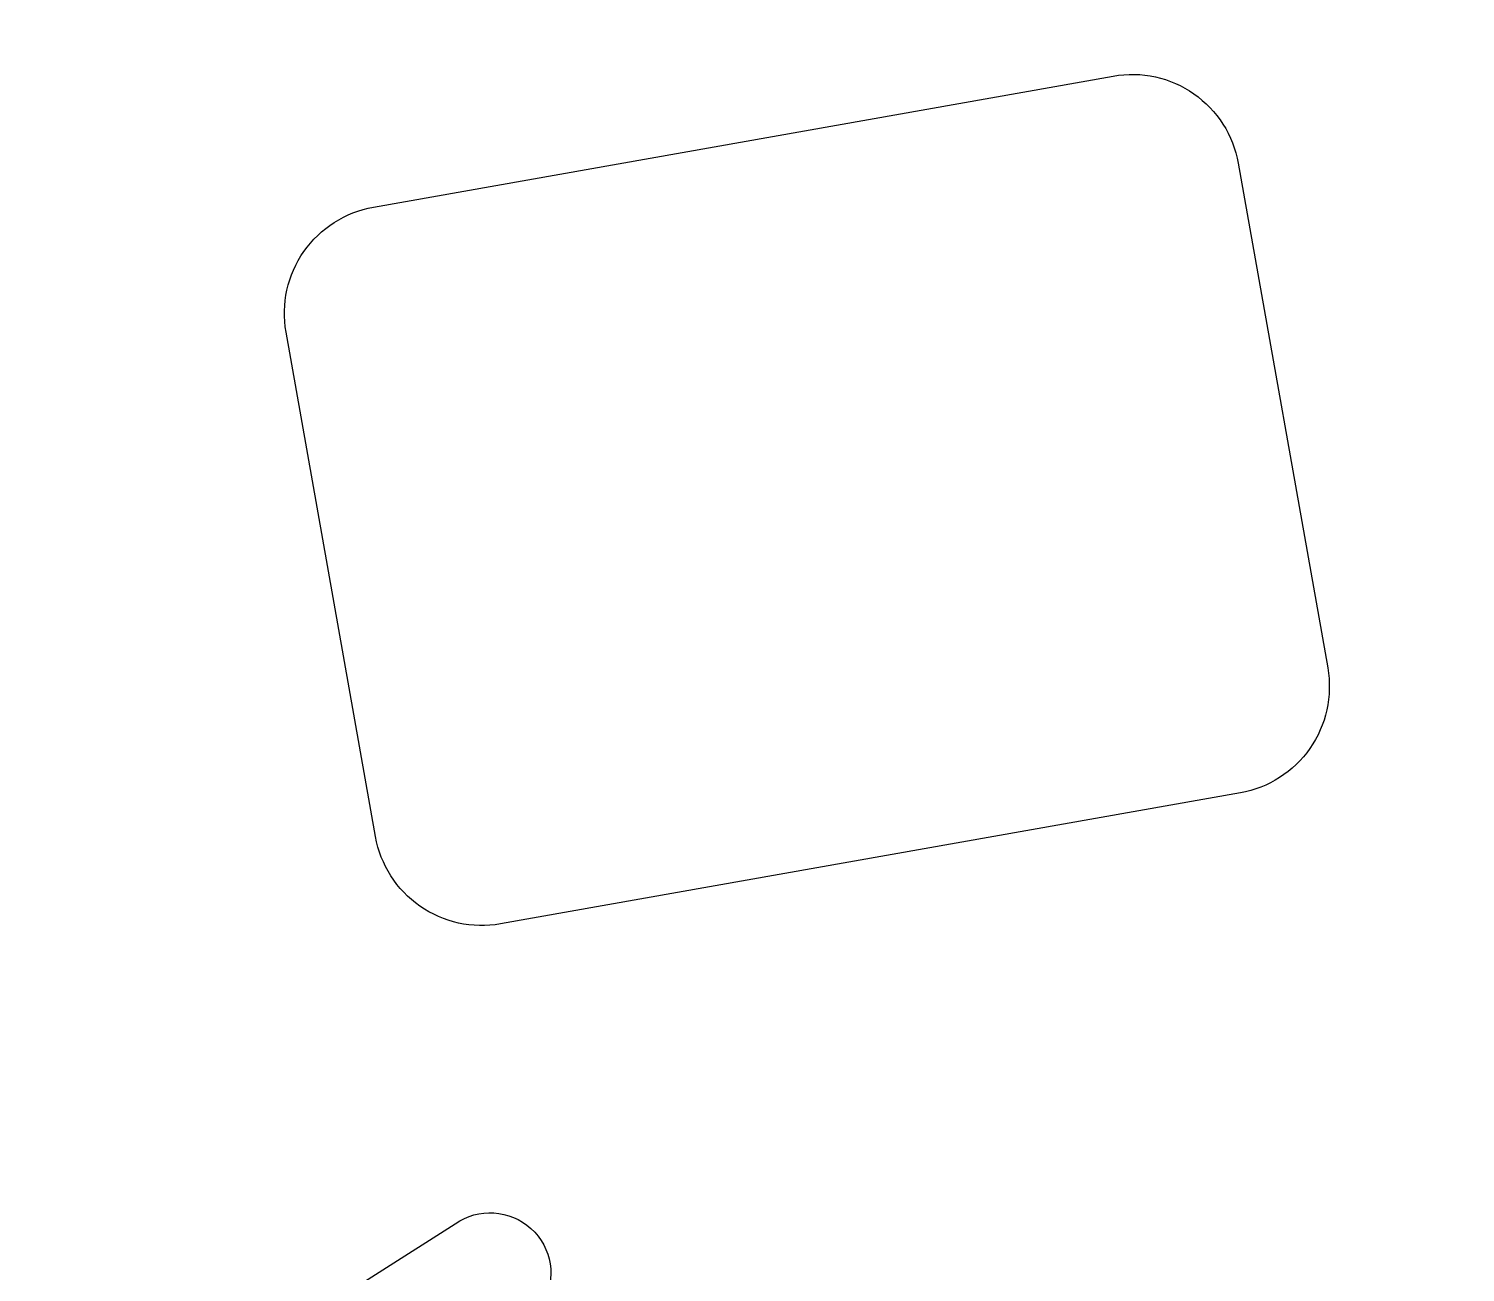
# Model space of a CAD drawing. Header units: millimetres. Extents: x -65527 to 8894748, y -37603 to 223697.
# Drawn here: x -29325.17 to -29317.95, y 101521.78 to 101528.02 of the extents above; entities that cross this region are included whole.
import ezdxf

# ---------------------------------------------------------------- set-up
doc = ezdxf.new("R2010")
doc.units = ezdxf.units.MM
doc.header["$LTSCALE"] = 10
doc.layers.add('Архитектура', color=251, linetype='Continuous')

msp = doc.modelspace()

# ---------------------------------------------------------------- linework, layer by layer
at = {"layer": 'Архитектура', "lineweight": 25, "transparency": 33554684}
msp.add_lwpolyline([(-29325.7573, 101520.6393), (-29325.0371, 101520.767, 0.109814), (-29324.9152, 101520.8176), (-29323.0233, 101522.0197, -0.800036), (-29322.5831, 101521.6198, -0.079083), (-29324.5825, 101519.2132, 0.348803), (-29324.7524, 101518.7451, 0.436125), (-29323.8808, 101518.604, 0.038423), (-29322.7013, 101519.8157, -0.086853), (-29321.0915, 101521.1651, -0.346763), (-29320.7173, 101521.1167), (-29320.1094, 101520.4815, 0.527877), (-29319.6138, 101520.5693), (-29319.2613, 101521.3748, -0.527877), (-29318.7657, 101521.4626), (-29318.1578, 101520.8274, 0.527877), (-29317.6622, 101520.9152), (-29317.3097, 101521.7207, -0.469739), (-29316.8573, 101521.8451), (-29315.3364, 101520.7624, 0.667984), (-29314.8616, 101521.0653), (-29316.4319, 101529.9251, 0.414214)], format="xyb", dxfattribs=at)
msp.add_lwpolyline([(-29325.7573, 101520.6393), (-29325.0371, 101520.767, 0.109814), (-29324.9152, 101520.8176), (-29323.0233, 101522.0197, -0.800036), (-29322.5831, 101521.6198, -0.079083), (-29324.5825, 101519.2132, 0.348803), (-29324.7524, 101518.7451, 0.436125), (-29323.8808, 101518.604, 0.038423), (-29322.7013, 101519.8157, -0.086853), (-29321.0915, 101521.1651, -0.346763), (-29320.7173, 101521.1167), (-29320.1094, 101520.4815, 0.527877), (-29319.6138, 101520.5693), (-29319.2613, 101521.3748, -0.527877), (-29318.7657, 101521.4626), (-29318.1578, 101520.8274, 0.527877), (-29317.6622, 101520.9152), (-29317.3097, 101521.7207, -0.469739), (-29316.8573, 101521.8451), (-29315.3364, 101520.7624, 0.667984), (-29314.8616, 101521.0653), (-29316.4319, 101529.9251, 0.414214)], format="xyb", dxfattribs=at)
msp.add_lwpolyline([(-29325.7573, 101520.6393), (-29325.0371, 101520.767, 0.109814), (-29324.9152, 101520.8176), (-29323.0233, 101522.0197, -0.800036), (-29322.5831, 101521.6198, -0.079083), (-29324.5825, 101519.2132, 0.348803), (-29324.7524, 101518.7451, 0.436125), (-29323.8808, 101518.604, 0.038423), (-29322.7013, 101519.8157, -0.086853), (-29321.0915, 101521.1651, -0.346763), (-29320.7173, 101521.1167), (-29320.1094, 101520.4815, 0.527877), (-29319.6138, 101520.5693), (-29319.2613, 101521.3748, -0.527877), (-29318.7657, 101521.4626), (-29318.1578, 101520.8274, 0.527877), (-29317.6622, 101520.9152), (-29317.3097, 101521.7207, -0.469739), (-29316.8573, 101521.8451), (-29315.3364, 101520.7624, 0.667984), (-29314.8616, 101521.0653), (-29316.4319, 101529.9251, 0.414214)], format="xyb", dxfattribs=at)
msp.add_lwpolyline([(-29325.7573, 101520.6393), (-29325.0371, 101520.767, 0.109814), (-29324.9152, 101520.8176), (-29323.0233, 101522.0197, -0.800036), (-29322.5831, 101521.6198, -0.079083), (-29324.5825, 101519.2132, 0.348803), (-29324.7524, 101518.7451, 0.436125), (-29323.8808, 101518.604, 0.038423), (-29322.7013, 101519.8157, -0.086853), (-29321.0915, 101521.1651, -0.346763), (-29320.7173, 101521.1167), (-29320.1094, 101520.4815, 0.527877), (-29319.6138, 101520.5693), (-29319.2613, 101521.3748, -0.527877), (-29318.7657, 101521.4626), (-29318.1578, 101520.8274, 0.527877), (-29317.6622, 101520.9152), (-29317.3097, 101521.7207, -0.469739), (-29316.8573, 101521.8451), (-29315.3364, 101520.7624, 0.667984), (-29314.8616, 101521.0653), (-29316.4319, 101529.9251, 0.414214)], format="xyb", dxfattribs=at)
msp.add_lwpolyline([(-29325.7573, 101520.6393), (-29325.0371, 101520.767, 0.109814), (-29324.9152, 101520.8176), (-29323.0233, 101522.0197, -0.800036), (-29322.5831, 101521.6198, -0.079083), (-29324.5825, 101519.2132, 0.348803), (-29324.7524, 101518.7451, 0.436125), (-29323.8808, 101518.604, 0.038423), (-29322.7013, 101519.8157, -0.086853), (-29321.0915, 101521.1651, -0.346763), (-29320.7173, 101521.1167), (-29320.1094, 101520.4815, 0.527877), (-29319.6138, 101520.5693), (-29319.2613, 101521.3748, -0.527877), (-29318.7657, 101521.4626), (-29318.1578, 101520.8274, 0.527877), (-29317.6622, 101520.9152), (-29317.3097, 101521.7207, -0.469739), (-29316.8573, 101521.8451), (-29315.3364, 101520.7624, 0.667984), (-29314.8616, 101521.0653), (-29316.4319, 101529.9251, 0.414214)], format="xyb", dxfattribs=at)
msp.add_lwpolyline([(-29325.7573, 101520.6393), (-29325.0371, 101520.767, 0.109814), (-29324.9152, 101520.8176), (-29323.0233, 101522.0197, -0.800036), (-29322.5831, 101521.6198, -0.079083), (-29324.5825, 101519.2132, 0.348803), (-29324.7524, 101518.7451, 0.436125), (-29323.8808, 101518.604, 0.038423), (-29322.7013, 101519.8157, -0.086853), (-29321.0915, 101521.1651, -0.346763), (-29320.7173, 101521.1167), (-29320.1094, 101520.4815, 0.527877), (-29319.6138, 101520.5693), (-29319.2613, 101521.3748, -0.527877), (-29318.7657, 101521.4626), (-29318.1578, 101520.8274, 0.527877), (-29317.6622, 101520.9152), (-29317.3097, 101521.7207, -0.469739), (-29316.8573, 101521.8451), (-29315.3364, 101520.7624, 0.667984), (-29314.8616, 101521.0653), (-29316.4319, 101529.9251, 0.414214)], format="xyb", dxfattribs=at)
msp.add_lwpolyline([(-29325.7573, 101520.6393), (-29325.0371, 101520.767, 0.109814), (-29324.9152, 101520.8176), (-29323.0233, 101522.0197, -0.800036), (-29322.5831, 101521.6198, -0.079083), (-29324.5825, 101519.2132, 0.348803), (-29324.7524, 101518.7451, 0.436125), (-29323.8808, 101518.604, 0.038423), (-29322.7013, 101519.8157, -0.086853), (-29321.0915, 101521.1651, -0.346763), (-29320.7173, 101521.1167), (-29320.1094, 101520.4815, 0.527877), (-29319.6138, 101520.5693), (-29319.2613, 101521.3748, -0.527877), (-29318.7657, 101521.4626), (-29318.1578, 101520.8274, 0.527877), (-29317.6622, 101520.9152), (-29317.3097, 101521.7207, -0.469739), (-29316.8573, 101521.8451), (-29315.3364, 101520.7624, 0.667984), (-29314.8616, 101521.0653), (-29316.4319, 101529.9251, 0.414214)], format="xyb", dxfattribs=at)
msp.add_lwpolyline([(-29325.7573, 101520.6393), (-29325.0371, 101520.767, 0.109814), (-29324.9152, 101520.8176), (-29323.0233, 101522.0197, -0.800036), (-29322.5831, 101521.6198, -0.079083), (-29324.5825, 101519.2132, 0.348803), (-29324.7524, 101518.7451, 0.436125), (-29323.8808, 101518.604, 0.038423), (-29322.7013, 101519.8157, -0.086853), (-29321.0915, 101521.1651, -0.346763), (-29320.7173, 101521.1167), (-29320.1094, 101520.4815, 0.527877), (-29319.6138, 101520.5693), (-29319.2613, 101521.3748, -0.527877), (-29318.7657, 101521.4626), (-29318.1578, 101520.8274, 0.527877), (-29317.6622, 101520.9152), (-29317.3097, 101521.7207, -0.469739), (-29316.8573, 101521.8451), (-29315.3364, 101520.7624, 0.667984), (-29314.8616, 101521.0653), (-29316.4319, 101529.9251, 0.414214)], format="xyb", dxfattribs=at)
msp.add_lwpolyline([(-29325.7573, 101520.6393), (-29325.0371, 101520.767, 0.109814), (-29324.9152, 101520.8176), (-29323.0233, 101522.0197, -0.800036), (-29322.5831, 101521.6198, -0.079083), (-29324.5825, 101519.2132, 0.348803), (-29324.7524, 101518.7451, 0.436125), (-29323.8808, 101518.604, 0.038423), (-29322.7013, 101519.8157, -0.086853), (-29321.0915, 101521.1651, -0.346763), (-29320.7173, 101521.1167), (-29320.1094, 101520.4815, 0.527877), (-29319.6138, 101520.5693), (-29319.2613, 101521.3748, -0.527877), (-29318.7657, 101521.4626), (-29318.1578, 101520.8274, 0.527877), (-29317.6622, 101520.9152), (-29317.3097, 101521.7207, -0.469739), (-29316.8573, 101521.8451), (-29315.3364, 101520.7624, 0.667984), (-29314.8616, 101521.0653), (-29316.4319, 101529.9251, 0.414214)], format="xyb", dxfattribs=at)
msp.add_lwpolyline([(-29325.7573, 101520.6393), (-29325.0371, 101520.767, 0.109814), (-29324.9152, 101520.8176), (-29323.0233, 101522.0197, -0.800036), (-29322.5831, 101521.6198, -0.079083), (-29324.5825, 101519.2132, 0.348803), (-29324.7524, 101518.7451, 0.436125), (-29323.8808, 101518.604, 0.038423), (-29322.7013, 101519.8157, -0.086853), (-29321.0915, 101521.1651, -0.346763), (-29320.7173, 101521.1167), (-29320.1094, 101520.4815, 0.527877), (-29319.6138, 101520.5693), (-29319.2613, 101521.3748, -0.527877), (-29318.7657, 101521.4626), (-29318.1578, 101520.8274, 0.527877), (-29317.6622, 101520.9152), (-29317.3097, 101521.7207, -0.469739), (-29316.8573, 101521.8451), (-29315.3364, 101520.7624, 0.667984), (-29314.8616, 101521.0653), (-29316.4319, 101529.9251, 0.414214)], format="xyb", dxfattribs=at)
msp.add_lwpolyline([(-29325.7573, 101520.6393), (-29325.0371, 101520.767, 0.109814), (-29324.9152, 101520.8176), (-29323.0233, 101522.0197, -0.800036), (-29322.5831, 101521.6198, -0.079083), (-29324.5825, 101519.2132, 0.348803), (-29324.7524, 101518.7451, 0.436125), (-29323.8808, 101518.604, 0.038423), (-29322.7013, 101519.8157, -0.086853), (-29321.0915, 101521.1651, -0.346763), (-29320.7173, 101521.1167), (-29320.1094, 101520.4815, 0.527877), (-29319.6138, 101520.5693), (-29319.2613, 101521.3748, -0.527877), (-29318.7657, 101521.4626), (-29318.1578, 101520.8274, 0.527877), (-29317.6622, 101520.9152), (-29317.3097, 101521.7207, -0.469739), (-29316.8573, 101521.8451), (-29315.3364, 101520.7624, 0.667984), (-29314.8616, 101521.0653), (-29316.4319, 101529.9251, 0.414214)], format="xyb", dxfattribs=at)
msp.add_lwpolyline([(-29325.7573, 101520.6393), (-29325.0371, 101520.767, 0.109814), (-29324.9152, 101520.8176), (-29323.0233, 101522.0197, -0.800036), (-29322.5831, 101521.6198, -0.079083), (-29324.5825, 101519.2132, 0.348803), (-29324.7524, 101518.7451, 0.436125), (-29323.8808, 101518.604, 0.038423), (-29322.7013, 101519.8157, -0.086853), (-29321.0915, 101521.1651, -0.346763), (-29320.7173, 101521.1167), (-29320.1094, 101520.4815, 0.527877), (-29319.6138, 101520.5693), (-29319.2613, 101521.3748, -0.527877), (-29318.7657, 101521.4626), (-29318.1578, 101520.8274, 0.527877), (-29317.6622, 101520.9152), (-29317.3097, 101521.7207, -0.469739), (-29316.8573, 101521.8451), (-29315.3364, 101520.7624, 0.667984), (-29314.8616, 101521.0653), (-29316.4319, 101529.9251, 0.414214)], format="xyb", dxfattribs=at)
msp.add_lwpolyline([(-29325.7573, 101520.6393), (-29325.0371, 101520.767, 0.109814), (-29324.9152, 101520.8176), (-29323.0233, 101522.0197, -0.800036), (-29322.5831, 101521.6198, -0.079083), (-29324.5825, 101519.2132, 0.348803), (-29324.7524, 101518.7451, 0.436125), (-29323.8808, 101518.604, 0.038423), (-29322.7013, 101519.8157, -0.086853), (-29321.0915, 101521.1651, -0.346763), (-29320.7173, 101521.1167), (-29320.1094, 101520.4815, 0.527877), (-29319.6138, 101520.5693), (-29319.2613, 101521.3748, -0.527877), (-29318.7657, 101521.4626), (-29318.1578, 101520.8274, 0.527877), (-29317.6622, 101520.9152), (-29317.3097, 101521.7207, -0.469739), (-29316.8573, 101521.8451), (-29315.3364, 101520.7624, 0.667984), (-29314.8616, 101521.0653), (-29316.4319, 101529.9251, 0.414214)], format="xyb", dxfattribs=at)
msp.add_lwpolyline([(-29325.7573, 101520.6393), (-29325.0371, 101520.767, 0.109814), (-29324.9152, 101520.8176), (-29323.0233, 101522.0197, -0.800036), (-29322.5831, 101521.6198, -0.079083), (-29324.5825, 101519.2132, 0.348803), (-29324.7524, 101518.7451, 0.436125), (-29323.8808, 101518.604, 0.038423), (-29322.7013, 101519.8157, -0.086853), (-29321.0915, 101521.1651, -0.346763), (-29320.7173, 101521.1167), (-29320.1094, 101520.4815, 0.527877), (-29319.6138, 101520.5693), (-29319.2613, 101521.3748, -0.527877), (-29318.7657, 101521.4626), (-29318.1578, 101520.8274, 0.527877), (-29317.6622, 101520.9152), (-29317.3097, 101521.7207, -0.469739), (-29316.8573, 101521.8451), (-29315.3364, 101520.7624, 0.667984), (-29314.8616, 101521.0653), (-29316.4319, 101529.9251, 0.414214)], format="xyb", dxfattribs=at)
msp.add_lwpolyline([(-29325.7573, 101520.6393), (-29325.0371, 101520.767, 0.109814), (-29324.9152, 101520.8176), (-29323.0233, 101522.0197, -0.800036), (-29322.5831, 101521.6198, -0.079083), (-29324.5825, 101519.2132, 0.348803), (-29324.7524, 101518.7451, 0.436125), (-29323.8808, 101518.604, 0.038423), (-29322.7013, 101519.8157, -0.086853), (-29321.0915, 101521.1651, -0.346763), (-29320.7173, 101521.1167), (-29320.1094, 101520.4815, 0.527877), (-29319.6138, 101520.5693), (-29319.2613, 101521.3748, -0.527877), (-29318.7657, 101521.4626), (-29318.1578, 101520.8274, 0.527877), (-29317.6622, 101520.9152), (-29317.3097, 101521.7207, -0.469739), (-29316.8573, 101521.8451), (-29315.3364, 101520.7624, 0.667984), (-29314.8616, 101521.0653), (-29316.4319, 101529.9251, 0.414214)], format="xyb", dxfattribs=at)
msp.add_lwpolyline([(-29325.7573, 101520.6393), (-29325.0371, 101520.767, 0.109814), (-29324.9152, 101520.8176), (-29323.0233, 101522.0197, -0.800036), (-29322.5831, 101521.6198, -0.079083), (-29324.5825, 101519.2132, 0.348803), (-29324.7524, 101518.7451, 0.436125), (-29323.8808, 101518.604, 0.038423), (-29322.7013, 101519.8157, -0.086853), (-29321.0915, 101521.1651, -0.346763), (-29320.7173, 101521.1167), (-29320.1094, 101520.4815, 0.527877), (-29319.6138, 101520.5693), (-29319.2613, 101521.3748, -0.527877), (-29318.7657, 101521.4626), (-29318.1578, 101520.8274, 0.527877), (-29317.6622, 101520.9152), (-29317.3097, 101521.7207, -0.469739), (-29316.8573, 101521.8451), (-29315.3364, 101520.7624, 0.667984), (-29314.8616, 101521.0653), (-29316.4319, 101529.9251, 0.414214)], format="xyb", dxfattribs=at)
msp.add_lwpolyline([(-29325.7573, 101520.6393), (-29325.0371, 101520.767, 0.109814), (-29324.9152, 101520.8176), (-29323.0233, 101522.0197, -0.800036), (-29322.5831, 101521.6198, -0.079083), (-29324.5825, 101519.2132, 0.348803), (-29324.7524, 101518.7451, 0.436125), (-29323.8808, 101518.604, 0.038423), (-29322.7013, 101519.8157, -0.086853), (-29321.0915, 101521.1651, -0.346763), (-29320.7173, 101521.1167), (-29320.1094, 101520.4815, 0.527877), (-29319.6138, 101520.5693), (-29319.2613, 101521.3748, -0.527877), (-29318.7657, 101521.4626), (-29318.1578, 101520.8274, 0.527877), (-29317.6622, 101520.9152), (-29317.3097, 101521.7207, -0.469739), (-29316.8573, 101521.8451), (-29315.3364, 101520.7624, 0.667984), (-29314.8616, 101521.0653), (-29316.4319, 101529.9251, 0.414214)], format="xyb", dxfattribs=at)
msp.add_lwpolyline([(-29325.7573, 101520.6393), (-29325.0371, 101520.767, 0.109814), (-29324.9152, 101520.8176), (-29323.0233, 101522.0197, -0.800036), (-29322.5831, 101521.6198, -0.079083), (-29324.5825, 101519.2132, 0.348803), (-29324.7524, 101518.7451, 0.436125), (-29323.8808, 101518.604, 0.038423), (-29322.7013, 101519.8157, -0.086853), (-29321.0915, 101521.1651, -0.346763), (-29320.7173, 101521.1167), (-29320.1094, 101520.4815, 0.527877), (-29319.6138, 101520.5693), (-29319.2613, 101521.3748, -0.527877), (-29318.7657, 101521.4626), (-29318.1578, 101520.8274, 0.527877), (-29317.6622, 101520.9152), (-29317.3097, 101521.7207, -0.469739), (-29316.8573, 101521.8451), (-29315.3364, 101520.7624, 0.667984), (-29314.8616, 101521.0653), (-29316.4319, 101529.9251, 0.414214)], format="xyb", dxfattribs=at)
msp.add_lwpolyline([(-29325.7573, 101520.6393), (-29325.0371, 101520.767, 0.109814), (-29324.9152, 101520.8176), (-29323.0233, 101522.0197, -0.800036), (-29322.5831, 101521.6198, -0.079083), (-29324.5825, 101519.2132, 0.348803), (-29324.7524, 101518.7451, 0.436125), (-29323.8808, 101518.604, 0.038423), (-29322.7013, 101519.8157, -0.086853), (-29321.0915, 101521.1651, -0.346763), (-29320.7173, 101521.1167), (-29320.1094, 101520.4815, 0.527877), (-29319.6138, 101520.5693), (-29319.2613, 101521.3748, -0.527877), (-29318.7657, 101521.4626), (-29318.1578, 101520.8274, 0.527877), (-29317.6622, 101520.9152), (-29317.3097, 101521.7207, -0.469739), (-29316.8573, 101521.8451), (-29315.3364, 101520.7624, 0.667984), (-29314.8616, 101521.0653), (-29316.4319, 101529.9251, 0.414214)], format="xyb", dxfattribs=at)
msp.add_lwpolyline([(-29325.7573, 101520.6393), (-29325.0371, 101520.767, 0.109814), (-29324.9152, 101520.8176), (-29323.0233, 101522.0197, -0.800036), (-29322.5831, 101521.6198, -0.079083), (-29324.5825, 101519.2132, 0.348803), (-29324.7524, 101518.7451, 0.436125), (-29323.8808, 101518.604, 0.038423), (-29322.7013, 101519.8157, -0.086853), (-29321.0915, 101521.1651, -0.346763), (-29320.7173, 101521.1167), (-29320.1094, 101520.4815, 0.527877), (-29319.6138, 101520.5693), (-29319.2613, 101521.3748, -0.527877), (-29318.7657, 101521.4626), (-29318.1578, 101520.8274, 0.527877), (-29317.6622, 101520.9152), (-29317.3097, 101521.7207, -0.469739), (-29316.8573, 101521.8451), (-29315.3364, 101520.7624, 0.667984), (-29314.8616, 101521.0653), (-29316.4319, 101529.9251, 0.414214)], format="xyb", dxfattribs=at)
msp.add_lwpolyline([(-29325.7573, 101520.6393), (-29325.0371, 101520.767, 0.109814), (-29324.9152, 101520.8176), (-29323.0233, 101522.0197, -0.800036), (-29322.5831, 101521.6198, -0.079083), (-29324.5825, 101519.2132, 0.348803), (-29324.7524, 101518.7451, 0.436125), (-29323.8808, 101518.604, 0.038423), (-29322.7013, 101519.8157, -0.086853), (-29321.0915, 101521.1651, -0.346763), (-29320.7173, 101521.1167), (-29320.1094, 101520.4815, 0.527877), (-29319.6138, 101520.5693), (-29319.2613, 101521.3748, -0.527877), (-29318.7657, 101521.4626), (-29318.1578, 101520.8274, 0.527877), (-29317.6622, 101520.9152), (-29317.3097, 101521.7207, -0.469739), (-29316.8573, 101521.8451), (-29315.3364, 101520.7624, 0.667984), (-29314.8616, 101521.0653), (-29316.4319, 101529.9251, 0.414214)], format="xyb", dxfattribs=at)
msp.add_lwpolyline([(-29325.7573, 101520.6393), (-29325.0371, 101520.767, 0.109814), (-29324.9152, 101520.8176), (-29323.0233, 101522.0197, -0.800036), (-29322.5831, 101521.6198, -0.079083), (-29324.5825, 101519.2132, 0.348803), (-29324.7524, 101518.7451, 0.436125), (-29323.8808, 101518.604, 0.038423), (-29322.7013, 101519.8157, -0.086853), (-29321.0915, 101521.1651, -0.346763), (-29320.7173, 101521.1167), (-29320.1094, 101520.4815, 0.527877), (-29319.6138, 101520.5693), (-29319.2613, 101521.3748, -0.527877), (-29318.7657, 101521.4626), (-29318.1578, 101520.8274, 0.527877), (-29317.6622, 101520.9152), (-29317.3097, 101521.7207, -0.469739), (-29316.8573, 101521.8451), (-29315.3364, 101520.7624, 0.667984), (-29314.8616, 101521.0653), (-29316.4319, 101529.9251, 0.414214)], format="xyb", dxfattribs=at)
msp.add_lwpolyline([(-29325.7573, 101520.6393), (-29325.0371, 101520.767, 0.109814), (-29324.9152, 101520.8176), (-29323.0233, 101522.0197, -0.800036), (-29322.5831, 101521.6198, -0.079083), (-29324.5825, 101519.2132, 0.348803), (-29324.7524, 101518.7451, 0.436125), (-29323.8808, 101518.604, 0.038423), (-29322.7013, 101519.8157, -0.086853), (-29321.0915, 101521.1651, -0.346763), (-29320.7173, 101521.1167), (-29320.1094, 101520.4815, 0.527877), (-29319.6138, 101520.5693), (-29319.2613, 101521.3748, -0.527877), (-29318.7657, 101521.4626), (-29318.1578, 101520.8274, 0.527877), (-29317.6622, 101520.9152), (-29317.3097, 101521.7207, -0.469739), (-29316.8573, 101521.8451), (-29315.3364, 101520.7624, 0.667984), (-29314.8616, 101521.0653), (-29316.4319, 101529.9251, 0.414214)], format="xyb", dxfattribs=at)
msp.add_lwpolyline([(-29325.7573, 101520.6393), (-29325.0371, 101520.767, 0.109814), (-29324.9152, 101520.8176), (-29323.0233, 101522.0197, -0.800036), (-29322.5831, 101521.6198, -0.079083), (-29324.5825, 101519.2132, 0.348803), (-29324.7524, 101518.7451, 0.436125), (-29323.8808, 101518.604, 0.038423), (-29322.7013, 101519.8157, -0.086853), (-29321.0915, 101521.1651, -0.346763), (-29320.7173, 101521.1167), (-29320.1094, 101520.4815, 0.527877), (-29319.6138, 101520.5693), (-29319.2613, 101521.3748, -0.527877), (-29318.7657, 101521.4626), (-29318.1578, 101520.8274, 0.527877), (-29317.6622, 101520.9152), (-29317.3097, 101521.7207, -0.469739), (-29316.8573, 101521.8451), (-29315.3364, 101520.7624, 0.667984), (-29314.8616, 101521.0653), (-29316.4319, 101529.9251, 0.414214)], format="xyb", dxfattribs=at)
msp.add_lwpolyline([(-29325.7573, 101520.6393), (-29325.0371, 101520.767, 0.109814), (-29324.9152, 101520.8176), (-29323.0233, 101522.0197, -0.800036), (-29322.5831, 101521.6198, -0.079083), (-29324.5825, 101519.2132, 0.348803), (-29324.7524, 101518.7451, 0.436125), (-29323.8808, 101518.604, 0.038423), (-29322.7013, 101519.8157, -0.086853), (-29321.0915, 101521.1651, -0.346763), (-29320.7173, 101521.1167), (-29320.1094, 101520.4815, 0.527877), (-29319.6138, 101520.5693), (-29319.2613, 101521.3748, -0.527877), (-29318.7657, 101521.4626), (-29318.1578, 101520.8274, 0.527877), (-29317.6622, 101520.9152), (-29317.3097, 101521.7207, -0.469739), (-29316.8573, 101521.8451), (-29315.3364, 101520.7624, 0.667984), (-29314.8616, 101521.0653), (-29316.4319, 101529.9251, 0.414214)], format="xyb", dxfattribs=at)
msp.add_lwpolyline([(-29325.7573, 101520.6393), (-29325.0371, 101520.767, 0.109814), (-29324.9152, 101520.8176), (-29323.0233, 101522.0197, -0.800036), (-29322.5831, 101521.6198, -0.079083), (-29324.5825, 101519.2132, 0.348803), (-29324.7524, 101518.7451, 0.436125), (-29323.8808, 101518.604, 0.038423), (-29322.7013, 101519.8157, -0.086853), (-29321.0915, 101521.1651, -0.346763), (-29320.7173, 101521.1167), (-29320.1094, 101520.4815, 0.527877), (-29319.6138, 101520.5693), (-29319.2613, 101521.3748, -0.527877), (-29318.7657, 101521.4626), (-29318.1578, 101520.8274, 0.527877), (-29317.6622, 101520.9152), (-29317.3097, 101521.7207, -0.469739), (-29316.8573, 101521.8451), (-29315.3364, 101520.7624, 0.667984), (-29314.8616, 101521.0653), (-29316.4319, 101529.9251, 0.414214)], format="xyb", dxfattribs=at)
msp.add_lwpolyline([(-29325.7573, 101520.6393), (-29325.0371, 101520.767, 0.109814), (-29324.9152, 101520.8176), (-29323.0233, 101522.0197, -0.800036), (-29322.5831, 101521.6198, -0.079083), (-29324.5825, 101519.2132, 0.348803), (-29324.7524, 101518.7451, 0.436125), (-29323.8808, 101518.604, 0.038423), (-29322.7013, 101519.8157, -0.086853), (-29321.0915, 101521.1651, -0.346763), (-29320.7173, 101521.1167), (-29320.1094, 101520.4815, 0.527877), (-29319.6138, 101520.5693), (-29319.2613, 101521.3748, -0.527877), (-29318.7657, 101521.4626), (-29318.1578, 101520.8274, 0.527877), (-29317.6622, 101520.9152), (-29317.3097, 101521.7207, -0.469739), (-29316.8573, 101521.8451), (-29315.3364, 101520.7624, 0.667984), (-29314.8616, 101521.0653), (-29316.4319, 101529.9251, 0.414214)], format="xyb", dxfattribs=at)
msp.add_lwpolyline([(-29325.7573, 101520.6393), (-29325.0371, 101520.767, 0.109814), (-29324.9152, 101520.8176), (-29323.0233, 101522.0197, -0.800036), (-29322.5831, 101521.6198, -0.079083), (-29324.5825, 101519.2132, 0.348803), (-29324.7524, 101518.7451, 0.436125), (-29323.8808, 101518.604, 0.038423), (-29322.7013, 101519.8157, -0.086853), (-29321.0915, 101521.1651, -0.346763), (-29320.7173, 101521.1167), (-29320.1094, 101520.4815, 0.527877), (-29319.6138, 101520.5693), (-29319.2613, 101521.3748, -0.527877), (-29318.7657, 101521.4626), (-29318.1578, 101520.8274, 0.527877), (-29317.6622, 101520.9152), (-29317.3097, 101521.7207, -0.469739), (-29316.8573, 101521.8451), (-29315.3364, 101520.7624, 0.667984), (-29314.8616, 101521.0653), (-29316.4319, 101529.9251, 0.414214)], format="xyb", dxfattribs=at)
msp.add_lwpolyline([(-29325.7573, 101520.6393), (-29325.0371, 101520.767, 0.109814), (-29324.9152, 101520.8176), (-29323.0233, 101522.0197, -0.800036), (-29322.5831, 101521.6198, -0.079083), (-29324.5825, 101519.2132, 0.348803), (-29324.7524, 101518.7451, 0.436125), (-29323.8808, 101518.604, 0.038423), (-29322.7013, 101519.8157, -0.086853), (-29321.0915, 101521.1651, -0.346763), (-29320.7173, 101521.1167), (-29320.1094, 101520.4815, 0.527877), (-29319.6138, 101520.5693), (-29319.2613, 101521.3748, -0.527877), (-29318.7657, 101521.4626), (-29318.1578, 101520.8274, 0.527877), (-29317.6622, 101520.9152), (-29317.3097, 101521.7207, -0.469739), (-29316.8573, 101521.8451), (-29315.3364, 101520.7624, 0.667984), (-29314.8616, 101521.0653), (-29316.4319, 101529.9251, 0.414214)], format="xyb", dxfattribs=at)
msp.add_lwpolyline([(-29325.7573, 101520.6393), (-29325.0371, 101520.767, 0.109814), (-29324.9152, 101520.8176), (-29323.0233, 101522.0197, -0.800036), (-29322.5831, 101521.6198, -0.079083), (-29324.5825, 101519.2132, 0.348803), (-29324.7524, 101518.7451, 0.436125), (-29323.8808, 101518.604, 0.038423), (-29322.7013, 101519.8157, -0.086853), (-29321.0915, 101521.1651, -0.346763), (-29320.7173, 101521.1167), (-29320.1094, 101520.4815, 0.527877), (-29319.6138, 101520.5693), (-29319.2613, 101521.3748, -0.527877), (-29318.7657, 101521.4626), (-29318.1578, 101520.8274, 0.527877), (-29317.6622, 101520.9152), (-29317.3097, 101521.7207, -0.469739), (-29316.8573, 101521.8451), (-29315.3364, 101520.7624, 0.667984), (-29314.8616, 101521.0653), (-29316.4319, 101529.9251, 0.414214)], format="xyb", dxfattribs=at)
msp.add_lwpolyline([(-29325.7573, 101520.6393), (-29325.0371, 101520.767, 0.109814), (-29324.9152, 101520.8176), (-29323.0233, 101522.0197, -0.800036), (-29322.5831, 101521.6198, -0.079083), (-29324.5825, 101519.2132, 0.348803), (-29324.7524, 101518.7451, 0.436125), (-29323.8808, 101518.604, 0.038423), (-29322.7013, 101519.8157, -0.086853), (-29321.0915, 101521.1651, -0.346763), (-29320.7173, 101521.1167), (-29320.1094, 101520.4815, 0.527877), (-29319.6138, 101520.5693), (-29319.2613, 101521.3748, -0.527877), (-29318.7657, 101521.4626), (-29318.1578, 101520.8274, 0.527877), (-29317.6622, 101520.9152), (-29317.3097, 101521.7207, -0.469739), (-29316.8573, 101521.8451), (-29315.3364, 101520.7624, 0.667984), (-29314.8616, 101521.0653), (-29316.4319, 101529.9251, 0.414214)], format="xyb", dxfattribs=at)
msp.add_lwpolyline([(-29325.7573, 101520.6393), (-29325.0371, 101520.767, 0.109814), (-29324.9152, 101520.8176), (-29323.0233, 101522.0197, -0.800036), (-29322.5831, 101521.6198, -0.079083), (-29324.5825, 101519.2132, 0.348803), (-29324.7524, 101518.7451, 0.436125), (-29323.8808, 101518.604, 0.038423), (-29322.7013, 101519.8157, -0.086853), (-29321.0915, 101521.1651, -0.346763), (-29320.7173, 101521.1167), (-29320.1094, 101520.4815, 0.527877), (-29319.6138, 101520.5693), (-29319.2613, 101521.3748, -0.527877), (-29318.7657, 101521.4626), (-29318.1578, 101520.8274, 0.527877), (-29317.6622, 101520.9152), (-29317.3097, 101521.7207, -0.469739), (-29316.8573, 101521.8451), (-29315.3364, 101520.7624, 0.667984), (-29314.8616, 101521.0653), (-29316.4319, 101529.9251, 0.414214)], format="xyb", dxfattribs=at)
msp.add_lwpolyline([(-29325.7573, 101520.6393), (-29325.0371, 101520.767, 0.109814), (-29324.9152, 101520.8176), (-29323.0233, 101522.0197, -0.800036), (-29322.5831, 101521.6198, -0.079083), (-29324.5825, 101519.2132, 0.348803), (-29324.7524, 101518.7451, 0.436125), (-29323.8808, 101518.604, 0.038423), (-29322.7013, 101519.8157, -0.086853), (-29321.0915, 101521.1651, -0.346763), (-29320.7173, 101521.1167), (-29320.1094, 101520.4815, 0.527877), (-29319.6138, 101520.5693), (-29319.2613, 101521.3748, -0.527877), (-29318.7657, 101521.4626), (-29318.1578, 101520.8274, 0.527877), (-29317.6622, 101520.9152), (-29317.3097, 101521.7207, -0.469739), (-29316.8573, 101521.8451), (-29315.3364, 101520.7624, 0.667984), (-29314.8616, 101521.0653), (-29316.4319, 101529.9251, 0.414214)], format="xyb", dxfattribs=at)
msp.add_lwpolyline([(-29325.7573, 101520.6393), (-29325.0371, 101520.767, 0.109814), (-29324.9152, 101520.8176), (-29323.0233, 101522.0197, -0.800036), (-29322.5831, 101521.6198, -0.079083), (-29324.5825, 101519.2132, 0.348803), (-29324.7524, 101518.7451, 0.436125), (-29323.8808, 101518.604, 0.038423), (-29322.7013, 101519.8157, -0.086853), (-29321.0915, 101521.1651, -0.346763), (-29320.7173, 101521.1167), (-29320.1094, 101520.4815, 0.527877), (-29319.6138, 101520.5693), (-29319.2613, 101521.3748, -0.527877), (-29318.7657, 101521.4626), (-29318.1578, 101520.8274, 0.527877), (-29317.6622, 101520.9152), (-29317.3097, 101521.7207, -0.469739), (-29316.8573, 101521.8451), (-29315.3364, 101520.7624, 0.667984), (-29314.8616, 101521.0653), (-29316.4319, 101529.9251, 0.414214)], format="xyb", dxfattribs=at)
msp.add_lwpolyline([(-29325.7573, 101520.6393), (-29325.0371, 101520.767, 0.109814), (-29324.9152, 101520.8176), (-29323.0233, 101522.0197, -0.800036), (-29322.5831, 101521.6198, -0.079083), (-29324.5825, 101519.2132, 0.348803), (-29324.7524, 101518.7451, 0.436125), (-29323.8808, 101518.604, 0.038423), (-29322.7013, 101519.8157, -0.086853), (-29321.0915, 101521.1651, -0.346763), (-29320.7173, 101521.1167), (-29320.1094, 101520.4815, 0.527877), (-29319.6138, 101520.5693), (-29319.2613, 101521.3748, -0.527877), (-29318.7657, 101521.4626), (-29318.1578, 101520.8274, 0.527877), (-29317.6622, 101520.9152), (-29317.3097, 101521.7207, -0.469739), (-29316.8573, 101521.8451), (-29315.3364, 101520.7624, 0.667984), (-29314.8616, 101521.0653), (-29316.4319, 101529.9251, 0.414214)], format="xyb", dxfattribs=at)
msp.add_lwpolyline([(-29325.7573, 101520.6393), (-29325.0371, 101520.767, 0.109814), (-29324.9152, 101520.8176), (-29323.0233, 101522.0197, -0.800036), (-29322.5831, 101521.6198, -0.079083), (-29324.5825, 101519.2132, 0.348803), (-29324.7524, 101518.7451, 0.436125), (-29323.8808, 101518.604, 0.038423), (-29322.7013, 101519.8157, -0.086853), (-29321.0915, 101521.1651, -0.346763), (-29320.7173, 101521.1167), (-29320.1094, 101520.4815, 0.527877), (-29319.6138, 101520.5693), (-29319.2613, 101521.3748, -0.527877), (-29318.7657, 101521.4626), (-29318.1578, 101520.8274, 0.527877), (-29317.6622, 101520.9152), (-29317.3097, 101521.7207, -0.469739), (-29316.8573, 101521.8451), (-29315.3364, 101520.7624, 0.667984), (-29314.8616, 101521.0653), (-29316.4319, 101529.9251, 0.414214)], format="xyb", dxfattribs=at)
msp.add_lwpolyline([(-29325.7573, 101520.6393), (-29325.0371, 101520.767, 0.109814), (-29324.9152, 101520.8176), (-29323.0233, 101522.0197, -0.800036), (-29322.5831, 101521.6198, -0.079083), (-29324.5825, 101519.2132, 0.348803), (-29324.7524, 101518.7451, 0.436125), (-29323.8808, 101518.604, 0.038423), (-29322.7013, 101519.8157, -0.086853), (-29321.0915, 101521.1651, -0.346763), (-29320.7173, 101521.1167), (-29320.1094, 101520.4815, 0.527877), (-29319.6138, 101520.5693), (-29319.2613, 101521.3748, -0.527877), (-29318.7657, 101521.4626), (-29318.1578, 101520.8274, 0.527877), (-29317.6622, 101520.9152), (-29317.3097, 101521.7207, -0.469739), (-29316.8573, 101521.8451), (-29315.3364, 101520.7624, 0.667984), (-29314.8616, 101521.0653), (-29316.4319, 101529.9251, 0.414214)], format="xyb", dxfattribs=at)
msp.add_lwpolyline([(-29325.7573, 101520.6393), (-29325.0371, 101520.767, 0.109814), (-29324.9152, 101520.8176), (-29323.0233, 101522.0197, -0.800036), (-29322.5831, 101521.6198, -0.079083), (-29324.5825, 101519.2132, 0.348803), (-29324.7524, 101518.7451, 0.436125), (-29323.8808, 101518.604, 0.038423), (-29322.7013, 101519.8157, -0.086853), (-29321.0915, 101521.1651, -0.346763), (-29320.7173, 101521.1167), (-29320.1094, 101520.4815, 0.527877), (-29319.6138, 101520.5693), (-29319.2613, 101521.3748, -0.527877), (-29318.7657, 101521.4626), (-29318.1578, 101520.8274, 0.527877), (-29317.6622, 101520.9152), (-29317.3097, 101521.7207, -0.469739), (-29316.8573, 101521.8451), (-29315.3364, 101520.7624, 0.667984), (-29314.8616, 101521.0653), (-29316.4319, 101529.9251, 0.414214)], format="xyb", dxfattribs=at)
msp.add_lwpolyline([(-29325.7573, 101520.6393), (-29325.0371, 101520.767, 0.109814), (-29324.9152, 101520.8176), (-29323.0233, 101522.0197, -0.800036), (-29322.5831, 101521.6198, -0.079083), (-29324.5825, 101519.2132, 0.348803), (-29324.7524, 101518.7451, 0.436125), (-29323.8808, 101518.604, 0.038423), (-29322.7013, 101519.8157, -0.086853), (-29321.0915, 101521.1651, -0.346763), (-29320.7173, 101521.1167), (-29320.1094, 101520.4815, 0.527877), (-29319.6138, 101520.5693), (-29319.2613, 101521.3748, -0.527877), (-29318.7657, 101521.4626), (-29318.1578, 101520.8274, 0.527877), (-29317.6622, 101520.9152), (-29317.3097, 101521.7207, -0.469739), (-29316.8573, 101521.8451), (-29315.3364, 101520.7624, 0.667984), (-29314.8616, 101521.0653), (-29316.4319, 101529.9251, 0.414214)], format="xyb", dxfattribs=at)
msp.add_lwpolyline([(-29325.7573, 101520.6393), (-29325.0371, 101520.767, 0.109814), (-29324.9152, 101520.8176), (-29323.0233, 101522.0197, -0.800036), (-29322.5831, 101521.6198, -0.079083), (-29324.5825, 101519.2132, 0.348803), (-29324.7524, 101518.7451, 0.436125), (-29323.8808, 101518.604, 0.038423), (-29322.7013, 101519.8157, -0.086853), (-29321.0915, 101521.1651, -0.346763), (-29320.7173, 101521.1167), (-29320.1094, 101520.4815, 0.527877), (-29319.6138, 101520.5693), (-29319.2613, 101521.3748, -0.527877), (-29318.7657, 101521.4626), (-29318.1578, 101520.8274, 0.527877), (-29317.6622, 101520.9152), (-29317.3097, 101521.7207, -0.469739), (-29316.8573, 101521.8451), (-29315.3364, 101520.7624, 0.667984), (-29314.8616, 101521.0653), (-29316.4319, 101529.9251, 0.414214)], format="xyb", dxfattribs=at)
msp.add_lwpolyline([(-29325.7573, 101520.6393), (-29325.0371, 101520.767, 0.109814), (-29324.9152, 101520.8176), (-29323.0233, 101522.0197, -0.800036), (-29322.5831, 101521.6198, -0.079083), (-29324.5825, 101519.2132, 0.348803), (-29324.7524, 101518.7451, 0.436125), (-29323.8808, 101518.604, 0.038423), (-29322.7013, 101519.8157, -0.086853), (-29321.0915, 101521.1651, -0.346763), (-29320.7173, 101521.1167), (-29320.1094, 101520.4815, 0.527877), (-29319.6138, 101520.5693), (-29319.2613, 101521.3748, -0.527877), (-29318.7657, 101521.4626), (-29318.1578, 101520.8274, 0.527877), (-29317.6622, 101520.9152), (-29317.3097, 101521.7207, -0.469739), (-29316.8573, 101521.8451), (-29315.3364, 101520.7624, 0.667984), (-29314.8616, 101521.0653), (-29316.4319, 101529.9251, 0.414214)], format="xyb", dxfattribs=at)
msp.add_lwpolyline([(-29325.7573, 101520.6393), (-29325.0371, 101520.767, 0.109814), (-29324.9152, 101520.8176), (-29323.0233, 101522.0197, -0.800036), (-29322.5831, 101521.6198, -0.079083), (-29324.5825, 101519.2132, 0.348803), (-29324.7524, 101518.7451, 0.436125), (-29323.8808, 101518.604, 0.038423), (-29322.7013, 101519.8157, -0.086853), (-29321.0915, 101521.1651, -0.346763), (-29320.7173, 101521.1167), (-29320.1094, 101520.4815, 0.527877), (-29319.6138, 101520.5693), (-29319.2613, 101521.3748, -0.527877), (-29318.7657, 101521.4626), (-29318.1578, 101520.8274, 0.527877), (-29317.6622, 101520.9152), (-29317.3097, 101521.7207, -0.469739), (-29316.8573, 101521.8451), (-29315.3364, 101520.7624, 0.667984), (-29314.8616, 101521.0653), (-29316.4319, 101529.9251, 0.414214)], format="xyb", dxfattribs=at)
msp.add_lwpolyline([(-29325.7573, 101520.6393), (-29325.0371, 101520.767, 0.109814), (-29324.9152, 101520.8176), (-29323.0233, 101522.0197, -0.800036), (-29322.5831, 101521.6198, -0.079083), (-29324.5825, 101519.2132, 0.348803), (-29324.7524, 101518.7451, 0.436125), (-29323.8808, 101518.604, 0.038423), (-29322.7013, 101519.8157, -0.086853), (-29321.0915, 101521.1651, -0.346763), (-29320.7173, 101521.1167), (-29320.1094, 101520.4815, 0.527877), (-29319.6138, 101520.5693), (-29319.2613, 101521.3748, -0.527877), (-29318.7657, 101521.4626), (-29318.1578, 101520.8274, 0.527877), (-29317.6622, 101520.9152), (-29317.3097, 101521.7207, -0.469739), (-29316.8573, 101521.8451), (-29315.3364, 101520.7624, 0.667984), (-29314.8616, 101521.0653), (-29316.4319, 101529.9251, 0.414214)], format="xyb", dxfattribs=at)
msp.add_lwpolyline([(-29325.7573, 101520.6393), (-29325.0371, 101520.767, 0.109814), (-29324.9152, 101520.8176), (-29323.0233, 101522.0197, -0.800036), (-29322.5831, 101521.6198, -0.079083), (-29324.5825, 101519.2132, 0.348803), (-29324.7524, 101518.7451, 0.436125), (-29323.8808, 101518.604, 0.038423), (-29322.7013, 101519.8157, -0.086853), (-29321.0915, 101521.1651, -0.346763), (-29320.7173, 101521.1167), (-29320.1094, 101520.4815, 0.527877), (-29319.6138, 101520.5693), (-29319.2613, 101521.3748, -0.527877), (-29318.7657, 101521.4626), (-29318.1578, 101520.8274, 0.527877), (-29317.6622, 101520.9152), (-29317.3097, 101521.7207, -0.469739), (-29316.8573, 101521.8451), (-29315.3364, 101520.7624, 0.667984), (-29314.8616, 101521.0653), (-29316.4319, 101529.9251, 0.414214)], format="xyb", dxfattribs=at)
msp.add_lwpolyline([(-29325.7573, 101520.6393), (-29325.0371, 101520.767, 0.109814), (-29324.9152, 101520.8176), (-29323.0233, 101522.0197, -0.800036), (-29322.5831, 101521.6198, -0.079083), (-29324.5825, 101519.2132, 0.348803), (-29324.7524, 101518.7451, 0.436125), (-29323.8808, 101518.604, 0.038423), (-29322.7013, 101519.8157, -0.086853), (-29321.0915, 101521.1651, -0.346763), (-29320.7173, 101521.1167), (-29320.1094, 101520.4815, 0.527877), (-29319.6138, 101520.5693), (-29319.2613, 101521.3748, -0.527877), (-29318.7657, 101521.4626), (-29318.1578, 101520.8274, 0.527877), (-29317.6622, 101520.9152), (-29317.3097, 101521.7207, -0.469739), (-29316.8573, 101521.8451), (-29315.3364, 101520.7624, 0.667984), (-29314.8616, 101521.0653), (-29316.4319, 101529.9251, 0.414214)], format="xyb", dxfattribs=at)
msp.add_lwpolyline([(-29325.7573, 101520.6393), (-29325.0371, 101520.767, 0.109814), (-29324.9152, 101520.8176), (-29323.0233, 101522.0197, -0.800036), (-29322.5831, 101521.6198, -0.079083), (-29324.5825, 101519.2132, 0.348803), (-29324.7524, 101518.7451, 0.436125), (-29323.8808, 101518.604, 0.038423), (-29322.7013, 101519.8157, -0.086853), (-29321.0915, 101521.1651, -0.346763), (-29320.7173, 101521.1167), (-29320.1094, 101520.4815, 0.527877), (-29319.6138, 101520.5693), (-29319.2613, 101521.3748, -0.527877), (-29318.7657, 101521.4626), (-29318.1578, 101520.8274, 0.527877), (-29317.6622, 101520.9152), (-29317.3097, 101521.7207, -0.469739), (-29316.8573, 101521.8451), (-29315.3364, 101520.7624, 0.667984), (-29314.8616, 101521.0653), (-29316.4319, 101529.9251, 0.414214)], format="xyb", dxfattribs=at)
msp.add_lwpolyline([(-29325.7573, 101520.6393), (-29325.0371, 101520.767, 0.109814), (-29324.9152, 101520.8176), (-29323.0233, 101522.0197, -0.800036), (-29322.5831, 101521.6198, -0.079083), (-29324.5825, 101519.2132, 0.348803), (-29324.7524, 101518.7451, 0.436125), (-29323.8808, 101518.604, 0.038423), (-29322.7013, 101519.8157, -0.086853), (-29321.0915, 101521.1651, -0.346763), (-29320.7173, 101521.1167), (-29320.1094, 101520.4815, 0.527877), (-29319.6138, 101520.5693), (-29319.2613, 101521.3748, -0.527877), (-29318.7657, 101521.4626), (-29318.1578, 101520.8274, 0.527877), (-29317.6622, 101520.9152), (-29317.3097, 101521.7207, -0.469739), (-29316.8573, 101521.8451), (-29315.3364, 101520.7624, 0.667984), (-29314.8616, 101521.0653), (-29316.4319, 101529.9251, 0.414214)], format="xyb", dxfattribs=at)
msp.add_lwpolyline([(-29323.4347, 101527.128), (-29319.7176, 101527.7868, -0.414214), (-29319.0899, 101527.3481), (-29318.6406, 101524.8129, -0.414214), (-29319.0793, 101524.1852), (-29322.7963, 101523.5264, -0.414214), (-29323.424, 101523.9651), (-29323.8734, 101526.5003, -0.414214)], format="xyb", close=True, dxfattribs=at)
msp.add_lwpolyline([(-29323.4347, 101527.128), (-29319.7176, 101527.7868, -0.414214), (-29319.0899, 101527.3481), (-29318.6406, 101524.8129, -0.414214), (-29319.0793, 101524.1852), (-29322.7963, 101523.5264, -0.414214), (-29323.424, 101523.9651), (-29323.8734, 101526.5003, -0.414214)], format="xyb", close=True, dxfattribs=at)
msp.add_lwpolyline([(-29323.4347, 101527.128), (-29319.7176, 101527.7868, -0.414214), (-29319.0899, 101527.3481), (-29318.6406, 101524.8129, -0.414214), (-29319.0793, 101524.1852), (-29322.7963, 101523.5264, -0.414214), (-29323.424, 101523.9651), (-29323.8734, 101526.5003, -0.414214)], format="xyb", close=True, dxfattribs=at)
msp.add_lwpolyline([(-29323.4347, 101527.128), (-29319.7176, 101527.7868, -0.414214), (-29319.0899, 101527.3481), (-29318.6406, 101524.8129, -0.414214), (-29319.0793, 101524.1852), (-29322.7963, 101523.5264, -0.414214), (-29323.424, 101523.9651), (-29323.8734, 101526.5003, -0.414214)], format="xyb", close=True, dxfattribs=at)
msp.add_lwpolyline([(-29323.4347, 101527.128), (-29319.7176, 101527.7868, -0.414214), (-29319.0899, 101527.3481), (-29318.6406, 101524.8129, -0.414214), (-29319.0793, 101524.1852), (-29322.7963, 101523.5264, -0.414214), (-29323.424, 101523.9651), (-29323.8734, 101526.5003, -0.414214)], format="xyb", close=True, dxfattribs=at)
msp.add_lwpolyline([(-29323.4347, 101527.128), (-29319.7176, 101527.7868, -0.414214), (-29319.0899, 101527.3481), (-29318.6406, 101524.8129, -0.414214), (-29319.0793, 101524.1852), (-29322.7963, 101523.5264, -0.414214), (-29323.424, 101523.9651), (-29323.8734, 101526.5003, -0.414214)], format="xyb", close=True, dxfattribs=at)
msp.add_lwpolyline([(-29323.4347, 101527.128), (-29319.7176, 101527.7868, -0.414214), (-29319.0899, 101527.3481), (-29318.6406, 101524.8129, -0.414214), (-29319.0793, 101524.1852), (-29322.7963, 101523.5264, -0.414214), (-29323.424, 101523.9651), (-29323.8734, 101526.5003, -0.414214)], format="xyb", close=True, dxfattribs=at)
msp.add_lwpolyline([(-29323.4347, 101527.128), (-29319.7176, 101527.7868, -0.414214), (-29319.0899, 101527.3481), (-29318.6406, 101524.8129, -0.414214), (-29319.0793, 101524.1852), (-29322.7963, 101523.5264, -0.414214), (-29323.424, 101523.9651), (-29323.8734, 101526.5003, -0.414214)], format="xyb", close=True, dxfattribs=at)
msp.add_lwpolyline([(-29323.4347, 101527.128), (-29319.7176, 101527.7868, -0.414214), (-29319.0899, 101527.3481), (-29318.6406, 101524.8129, -0.414214), (-29319.0793, 101524.1852), (-29322.7963, 101523.5264, -0.414214), (-29323.424, 101523.9651), (-29323.8734, 101526.5003, -0.414214)], format="xyb", close=True, dxfattribs=at)
msp.add_lwpolyline([(-29323.4347, 101527.128), (-29319.7176, 101527.7868, -0.414214), (-29319.0899, 101527.3481), (-29318.6406, 101524.8129, -0.414214), (-29319.0793, 101524.1852), (-29322.7963, 101523.5264, -0.414214), (-29323.424, 101523.9651), (-29323.8734, 101526.5003, -0.414214)], format="xyb", close=True, dxfattribs=at)
msp.add_lwpolyline([(-29323.4347, 101527.128), (-29319.7176, 101527.7868, -0.414214), (-29319.0899, 101527.3481), (-29318.6406, 101524.8129, -0.414214), (-29319.0793, 101524.1852), (-29322.7963, 101523.5264, -0.414214), (-29323.424, 101523.9651), (-29323.8734, 101526.5003, -0.414214)], format="xyb", close=True, dxfattribs=at)
msp.add_lwpolyline([(-29323.4347, 101527.128), (-29319.7176, 101527.7868, -0.414214), (-29319.0899, 101527.3481), (-29318.6406, 101524.8129, -0.414214), (-29319.0793, 101524.1852), (-29322.7963, 101523.5264, -0.414214), (-29323.424, 101523.9651), (-29323.8734, 101526.5003, -0.414214)], format="xyb", close=True, dxfattribs=at)
msp.add_lwpolyline([(-29323.4347, 101527.128), (-29319.7176, 101527.7868, -0.414214), (-29319.0899, 101527.3481), (-29318.6406, 101524.8129, -0.414214), (-29319.0793, 101524.1852), (-29322.7963, 101523.5264, -0.414214), (-29323.424, 101523.9651), (-29323.8734, 101526.5003, -0.414214)], format="xyb", close=True, dxfattribs=at)
msp.add_lwpolyline([(-29323.4347, 101527.128), (-29319.7176, 101527.7868, -0.414214), (-29319.0899, 101527.3481), (-29318.6406, 101524.8129, -0.414214), (-29319.0793, 101524.1852), (-29322.7963, 101523.5264, -0.414214), (-29323.424, 101523.9651), (-29323.8734, 101526.5003, -0.414214)], format="xyb", close=True, dxfattribs=at)
msp.add_lwpolyline([(-29323.4347, 101527.128), (-29319.7176, 101527.7868, -0.414214), (-29319.0899, 101527.3481), (-29318.6406, 101524.8129, -0.414214), (-29319.0793, 101524.1852), (-29322.7963, 101523.5264, -0.414214), (-29323.424, 101523.9651), (-29323.8734, 101526.5003, -0.414214)], format="xyb", close=True, dxfattribs=at)
msp.add_lwpolyline([(-29323.4347, 101527.128), (-29319.7176, 101527.7868, -0.414214), (-29319.0899, 101527.3481), (-29318.6406, 101524.8129, -0.414214), (-29319.0793, 101524.1852), (-29322.7963, 101523.5264, -0.414214), (-29323.424, 101523.9651), (-29323.8734, 101526.5003, -0.414214)], format="xyb", close=True, dxfattribs=at)
msp.add_lwpolyline([(-29323.4347, 101527.128), (-29319.7176, 101527.7868, -0.414214), (-29319.0899, 101527.3481), (-29318.6406, 101524.8129, -0.414214), (-29319.0793, 101524.1852), (-29322.7963, 101523.5264, -0.414214), (-29323.424, 101523.9651), (-29323.8734, 101526.5003, -0.414214)], format="xyb", close=True, dxfattribs=at)
msp.add_lwpolyline([(-29323.4347, 101527.128), (-29319.7176, 101527.7868, -0.414214), (-29319.0899, 101527.3481), (-29318.6406, 101524.8129, -0.414214), (-29319.0793, 101524.1852), (-29322.7963, 101523.5264, -0.414214), (-29323.424, 101523.9651), (-29323.8734, 101526.5003, -0.414214)], format="xyb", close=True, dxfattribs=at)
msp.add_lwpolyline([(-29323.4347, 101527.128), (-29319.7176, 101527.7868, -0.414214), (-29319.0899, 101527.3481), (-29318.6406, 101524.8129, -0.414214), (-29319.0793, 101524.1852), (-29322.7963, 101523.5264, -0.414214), (-29323.424, 101523.9651), (-29323.8734, 101526.5003, -0.414214)], format="xyb", close=True, dxfattribs=at)
msp.add_lwpolyline([(-29323.4347, 101527.128), (-29319.7176, 101527.7868, -0.414214), (-29319.0899, 101527.3481), (-29318.6406, 101524.8129, -0.414214), (-29319.0793, 101524.1852), (-29322.7963, 101523.5264, -0.414214), (-29323.424, 101523.9651), (-29323.8734, 101526.5003, -0.414214)], format="xyb", close=True, dxfattribs=at)
msp.add_lwpolyline([(-29323.4347, 101527.128), (-29319.7176, 101527.7868, -0.414214), (-29319.0899, 101527.3481), (-29318.6406, 101524.8129, -0.414214), (-29319.0793, 101524.1852), (-29322.7963, 101523.5264, -0.414214), (-29323.424, 101523.9651), (-29323.8734, 101526.5003, -0.414214)], format="xyb", close=True, dxfattribs=at)
msp.add_lwpolyline([(-29323.4347, 101527.128), (-29319.7176, 101527.7868, -0.414214), (-29319.0899, 101527.3481), (-29318.6406, 101524.8129, -0.414214), (-29319.0793, 101524.1852), (-29322.7963, 101523.5264, -0.414214), (-29323.424, 101523.9651), (-29323.8734, 101526.5003, -0.414214)], format="xyb", close=True, dxfattribs=at)
msp.add_lwpolyline([(-29323.4347, 101527.128), (-29319.7176, 101527.7868, -0.414214), (-29319.0899, 101527.3481), (-29318.6406, 101524.8129, -0.414214), (-29319.0793, 101524.1852), (-29322.7963, 101523.5264, -0.414214), (-29323.424, 101523.9651), (-29323.8734, 101526.5003, -0.414214)], format="xyb", close=True, dxfattribs=at)
msp.add_lwpolyline([(-29323.4347, 101527.128), (-29319.7176, 101527.7868, -0.414214), (-29319.0899, 101527.3481), (-29318.6406, 101524.8129, -0.414214), (-29319.0793, 101524.1852), (-29322.7963, 101523.5264, -0.414214), (-29323.424, 101523.9651), (-29323.8734, 101526.5003, -0.414214)], format="xyb", close=True, dxfattribs=at)
msp.add_lwpolyline([(-29323.4347, 101527.128), (-29319.7176, 101527.7868, -0.414214), (-29319.0899, 101527.3481), (-29318.6406, 101524.8129, -0.414214), (-29319.0793, 101524.1852), (-29322.7963, 101523.5264, -0.414214), (-29323.424, 101523.9651), (-29323.8734, 101526.5003, -0.414214)], format="xyb", close=True, dxfattribs=at)
msp.add_lwpolyline([(-29323.4347, 101527.128), (-29319.7176, 101527.7868, -0.414214), (-29319.0899, 101527.3481), (-29318.6406, 101524.8129, -0.414214), (-29319.0793, 101524.1852), (-29322.7963, 101523.5264, -0.414214), (-29323.424, 101523.9651), (-29323.8734, 101526.5003, -0.414214)], format="xyb", close=True, dxfattribs=at)
msp.add_lwpolyline([(-29323.4347, 101527.128), (-29319.7176, 101527.7868, -0.414214), (-29319.0899, 101527.3481), (-29318.6406, 101524.8129, -0.414214), (-29319.0793, 101524.1852), (-29322.7963, 101523.5264, -0.414214), (-29323.424, 101523.9651), (-29323.8734, 101526.5003, -0.414214)], format="xyb", close=True, dxfattribs=at)
msp.add_lwpolyline([(-29323.4347, 101527.128), (-29319.7176, 101527.7868, -0.414214), (-29319.0899, 101527.3481), (-29318.6406, 101524.8129, -0.414214), (-29319.0793, 101524.1852), (-29322.7963, 101523.5264, -0.414214), (-29323.424, 101523.9651), (-29323.8734, 101526.5003, -0.414214)], format="xyb", close=True, dxfattribs=at)
msp.add_lwpolyline([(-29323.4347, 101527.128), (-29319.7176, 101527.7868, -0.414214), (-29319.0899, 101527.3481), (-29318.6406, 101524.8129, -0.414214), (-29319.0793, 101524.1852), (-29322.7963, 101523.5264, -0.414214), (-29323.424, 101523.9651), (-29323.8734, 101526.5003, -0.414214)], format="xyb", close=True, dxfattribs=at)
msp.add_lwpolyline([(-29323.4347, 101527.128), (-29319.7176, 101527.7868, -0.414214), (-29319.0899, 101527.3481), (-29318.6406, 101524.8129, -0.414214), (-29319.0793, 101524.1852), (-29322.7963, 101523.5264, -0.414214), (-29323.424, 101523.9651), (-29323.8734, 101526.5003, -0.414214)], format="xyb", close=True, dxfattribs=at)
msp.add_lwpolyline([(-29323.4347, 101527.128), (-29319.7176, 101527.7868, -0.414214), (-29319.0899, 101527.3481), (-29318.6406, 101524.8129, -0.414214), (-29319.0793, 101524.1852), (-29322.7963, 101523.5264, -0.414214), (-29323.424, 101523.9651), (-29323.8734, 101526.5003, -0.414214)], format="xyb", close=True, dxfattribs=at)
msp.add_lwpolyline([(-29323.4347, 101527.128), (-29319.7176, 101527.7868, -0.414214), (-29319.0899, 101527.3481), (-29318.6406, 101524.8129, -0.414214), (-29319.0793, 101524.1852), (-29322.7963, 101523.5264, -0.414214), (-29323.424, 101523.9651), (-29323.8734, 101526.5003, -0.414214)], format="xyb", close=True, dxfattribs=at)
msp.add_lwpolyline([(-29323.4347, 101527.128), (-29319.7176, 101527.7868, -0.414214), (-29319.0899, 101527.3481), (-29318.6406, 101524.8129, -0.414214), (-29319.0793, 101524.1852), (-29322.7963, 101523.5264, -0.414214), (-29323.424, 101523.9651), (-29323.8734, 101526.5003, -0.414214)], format="xyb", close=True, dxfattribs=at)
msp.add_lwpolyline([(-29323.4347, 101527.128), (-29319.7176, 101527.7868, -0.414214), (-29319.0899, 101527.3481), (-29318.6406, 101524.8129, -0.414214), (-29319.0793, 101524.1852), (-29322.7963, 101523.5264, -0.414214), (-29323.424, 101523.9651), (-29323.8734, 101526.5003, -0.414214)], format="xyb", close=True, dxfattribs=at)
msp.add_lwpolyline([(-29323.4347, 101527.128), (-29319.7176, 101527.7868, -0.414214), (-29319.0899, 101527.3481), (-29318.6406, 101524.8129, -0.414214), (-29319.0793, 101524.1852), (-29322.7963, 101523.5264, -0.414214), (-29323.424, 101523.9651), (-29323.8734, 101526.5003, -0.414214)], format="xyb", close=True, dxfattribs=at)
msp.add_lwpolyline([(-29323.4347, 101527.128), (-29319.7176, 101527.7868, -0.414214), (-29319.0899, 101527.3481), (-29318.6406, 101524.8129, -0.414214), (-29319.0793, 101524.1852), (-29322.7963, 101523.5264, -0.414214), (-29323.424, 101523.9651), (-29323.8734, 101526.5003, -0.414214)], format="xyb", close=True, dxfattribs=at)
msp.add_lwpolyline([(-29323.4347, 101527.128), (-29319.7176, 101527.7868, -0.414214), (-29319.0899, 101527.3481), (-29318.6406, 101524.8129, -0.414214), (-29319.0793, 101524.1852), (-29322.7963, 101523.5264, -0.414214), (-29323.424, 101523.9651), (-29323.8734, 101526.5003, -0.414214)], format="xyb", close=True, dxfattribs=at)
msp.add_lwpolyline([(-29323.4347, 101527.128), (-29319.7176, 101527.7868, -0.414214), (-29319.0899, 101527.3481), (-29318.6406, 101524.8129, -0.414214), (-29319.0793, 101524.1852), (-29322.7963, 101523.5264, -0.414214), (-29323.424, 101523.9651), (-29323.8734, 101526.5003, -0.414214)], format="xyb", close=True, dxfattribs=at)
msp.add_lwpolyline([(-29323.4347, 101527.128), (-29319.7176, 101527.7868, -0.414214), (-29319.0899, 101527.3481), (-29318.6406, 101524.8129, -0.414214), (-29319.0793, 101524.1852), (-29322.7963, 101523.5264, -0.414214), (-29323.424, 101523.9651), (-29323.8734, 101526.5003, -0.414214)], format="xyb", close=True, dxfattribs=at)
msp.add_lwpolyline([(-29323.4347, 101527.128), (-29319.7176, 101527.7868, -0.414214), (-29319.0899, 101527.3481), (-29318.6406, 101524.8129, -0.414214), (-29319.0793, 101524.1852), (-29322.7963, 101523.5264, -0.414214), (-29323.424, 101523.9651), (-29323.8734, 101526.5003, -0.414214)], format="xyb", close=True, dxfattribs=at)
msp.add_lwpolyline([(-29323.4347, 101527.128), (-29319.7176, 101527.7868, -0.414214), (-29319.0899, 101527.3481), (-29318.6406, 101524.8129, -0.414214), (-29319.0793, 101524.1852), (-29322.7963, 101523.5264, -0.414214), (-29323.424, 101523.9651), (-29323.8734, 101526.5003, -0.414214)], format="xyb", close=True, dxfattribs=at)
msp.add_lwpolyline([(-29323.4347, 101527.128), (-29319.7176, 101527.7868, -0.414214), (-29319.0899, 101527.3481), (-29318.6406, 101524.8129, -0.414214), (-29319.0793, 101524.1852), (-29322.7963, 101523.5264, -0.414214), (-29323.424, 101523.9651), (-29323.8734, 101526.5003, -0.414214)], format="xyb", close=True, dxfattribs=at)
msp.add_lwpolyline([(-29323.4347, 101527.128), (-29319.7176, 101527.7868, -0.414214), (-29319.0899, 101527.3481), (-29318.6406, 101524.8129, -0.414214), (-29319.0793, 101524.1852), (-29322.7963, 101523.5264, -0.414214), (-29323.424, 101523.9651), (-29323.8734, 101526.5003, -0.414214)], format="xyb", close=True, dxfattribs=at)
msp.add_lwpolyline([(-29323.4347, 101527.128), (-29319.7176, 101527.7868, -0.414214), (-29319.0899, 101527.3481), (-29318.6406, 101524.8129, -0.414214), (-29319.0793, 101524.1852), (-29322.7963, 101523.5264, -0.414214), (-29323.424, 101523.9651), (-29323.8734, 101526.5003, -0.414214)], format="xyb", close=True, dxfattribs=at)
msp.add_lwpolyline([(-29323.4347, 101527.128), (-29319.7176, 101527.7868, -0.414214), (-29319.0899, 101527.3481), (-29318.6406, 101524.8129, -0.414214), (-29319.0793, 101524.1852), (-29322.7963, 101523.5264, -0.414214), (-29323.424, 101523.9651), (-29323.8734, 101526.5003, -0.414214)], format="xyb", close=True, dxfattribs=at)
msp.add_lwpolyline([(-29323.4347, 101527.128), (-29319.7176, 101527.7868, -0.414214), (-29319.0899, 101527.3481), (-29318.6406, 101524.8129, -0.414214), (-29319.0793, 101524.1852), (-29322.7963, 101523.5264, -0.414214), (-29323.424, 101523.9651), (-29323.8734, 101526.5003, -0.414214)], format="xyb", close=True, dxfattribs=at)
msp.add_lwpolyline([(-29323.4347, 101527.128), (-29319.7176, 101527.7868, -0.414214), (-29319.0899, 101527.3481), (-29318.6406, 101524.8129, -0.414214), (-29319.0793, 101524.1852), (-29322.7963, 101523.5264, -0.414214), (-29323.424, 101523.9651), (-29323.8734, 101526.5003, -0.414214)], format="xyb", close=True, dxfattribs=at)
for centre, radius, start, end in [((-31943.3166, 110657.7827), 9144.2835, 272.82063752, 356.28873107), ((-31935.6492, 110639.7931), 9778.6546, 272.59254797, 356.63539137)]:
    msp.add_arc(centre, radius, start, end, dxfattribs=at)

doc.saveas('drawing.dxf')
